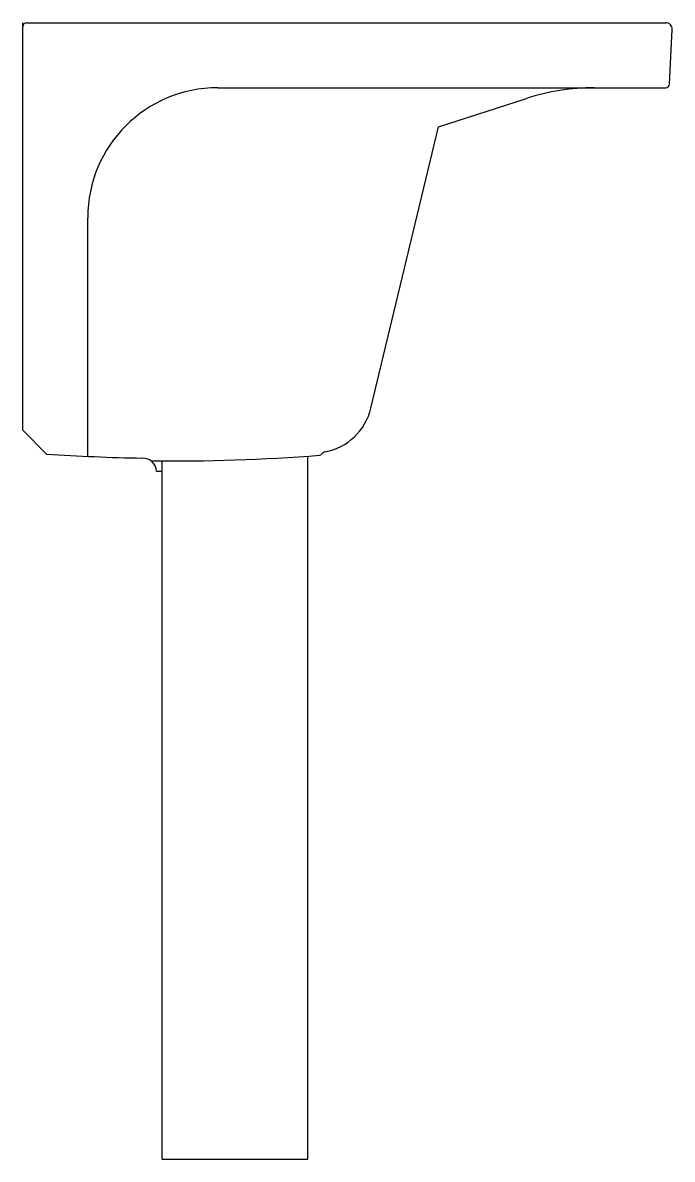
# Model space of a CAD drawing. Extents: x -992.76 to -992.269, y 782.887 to 783.746.
import ezdxf

# ---------------------------------------------------------------- set-up
doc = ezdxf.new("R2010")
doc.units = 0
doc.header["$LTSCALE"] = 0.275
doc.header["$MEASUREMENT"] = 0
doc.linetypes.add('CONTINU', pattern=[0])
doc.layers.get('0').update_dxf_attribs({"linetype": 'CONTINUOUS'})

msp = doc.modelspace()

# ---------------------------------------------------------------- linework, layer by layer
at = {"linetype": 'CONTINU'}
for points in [[(-992.75662, 783.74566, 0.414191), (-992.75956, 783.74271)], [(-992.26876, 783.74049, 0.42963), (-992.27367, 783.74566)], [(-992.61224, 783.69655, 0.414213), (-992.71046, 783.59833)], [(-992.32767, 783.69655, 0.078169), (-992.37893, 783.68849)], [(-992.27363, 783.69655, 0.398983), (-992.27093, 783.69911)], [(-992.53118, 783.42131, 0.294932), (-992.49645, 783.45439)], [(-992.74153, 783.41972, 0.012787), (-992.66904, 783.41665)], [(-992.66289, 783.4146, 0.022489), (-992.53522, 783.41876)], [(-992.53522, 783.41876, 0.253044), (-992.53371, 783.41963)], [(-992.53118, 783.42131, 0.201266), (-992.53371, 783.41963)], [(-992.65845, 783.40682, 0.385232), (-992.66904, 783.41665)]]:
    msp.add_lwpolyline(points, format="xyb", dxfattribs=at)
for points in [[(-992.75956, 783.43775), (-992.75956, 783.74566)], [(-992.75662, 783.74566), (-992.27367, 783.74566)], [(-992.27093, 783.69911), (-992.26876, 783.74049)], [(-992.61224, 783.69655), (-992.27363, 783.69655)], [(-992.44528, 783.66708), (-992.37893, 783.68849)], [(-992.49645, 783.45439), (-992.44528, 783.66708)], [(-992.71046, 783.41793), (-992.71046, 783.59833)], [(-992.75956, 783.43775), (-992.74153, 783.41972)], [(-992.54422, 782.88675), (-992.54422, 783.41809)], [(-992.65422, 782.88675), (-992.65422, 783.41452)], [(-992.65845, 783.40682), (-992.65422, 783.40682)], [(-992.65422, 782.88675), (-992.54422, 782.88675)]]:
    msp.add_lwpolyline(points, dxfattribs=at)

doc.saveas('drawing.dxf')
